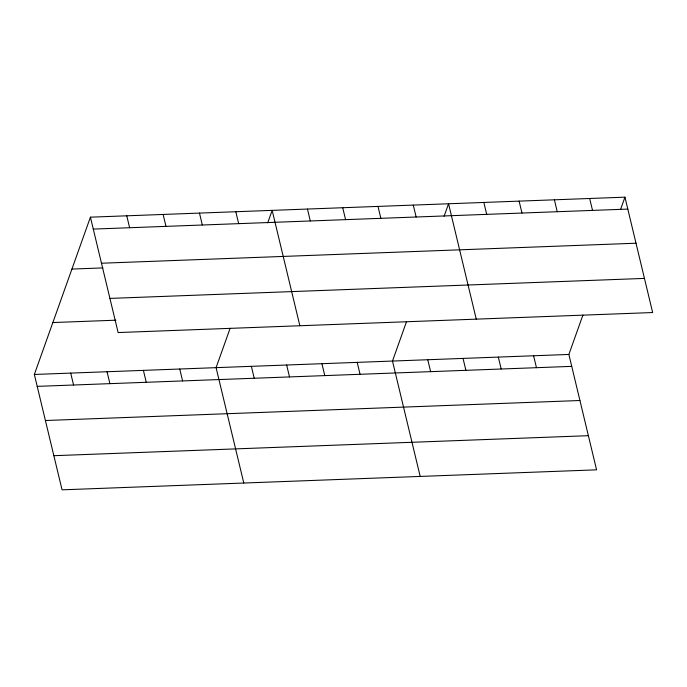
<?xml version="1.0" encoding="UTF-8"?>
<svg xmlns="http://www.w3.org/2000/svg" width="687" height="687" viewBox="0 0 687 687"><rect width="100%" height="100%" fill="white"/><g stroke="black" fill="none" stroke-linecap="round" stroke-linejoin="round"><path stroke-width="1.03" d="M582.928 315.041L568.879 354.449L596.574 469.831L62.053 489.831L34.35 374.458L90.426 217.169L624.947 197.169L652.65 312.542L118.121 332.551L90.426 217.169M230.136 328.249L216.087 367.657L243.791 483.03M267.707 222.863L272.164 210.368L299.858 325.75M406.532 321.645L392.483 361.053L420.186 476.434M444.103 216.259L448.559 203.764L476.254 319.146M620.498 209.664L624.947 197.169M93.286 229.089L627.815 209.08M101.478 263.233L636.007 243.224M71.92 269.072L102.921 267.913M109.929 298.407L644.449 278.407M52.856 322.547L115.931 320.194M34.35 374.458L568.879 354.449M37.21 386.369L571.739 366.369M45.411 420.513L579.931 400.512M53.852 455.696L588.381 435.687M589.669 198.483L592.529 210.402M554.392 199.805L557.251 211.725M519.114 201.128L521.974 213.047M533.601 355.772L536.461 367.691M483.837 202.45L486.697 214.361M498.315 357.094L501.184 369.005M463.038 358.408L465.898 370.327M413.273 205.087L416.142 217.006M427.761 359.73L430.62 371.65M377.996 206.409L380.856 218.329M342.719 207.732L345.578 219.642M357.206 362.375L360.065 374.286M307.441 209.046L310.301 220.965M321.928 363.689L324.788 375.609M286.651 365.012L289.51 376.931M235.813 211.725L238.672 223.644M251.365 366.334L254.233 378.254M199.47 213.09L202.33 225.01M163.12 214.447L165.979 226.367M179.745 369.013L182.605 380.933M126.769 215.812L129.628 227.723M143.394 370.37L146.254 382.29M107.043 371.736L109.903 383.655M70.701 373.093L73.561 385.012"/></g></svg>
